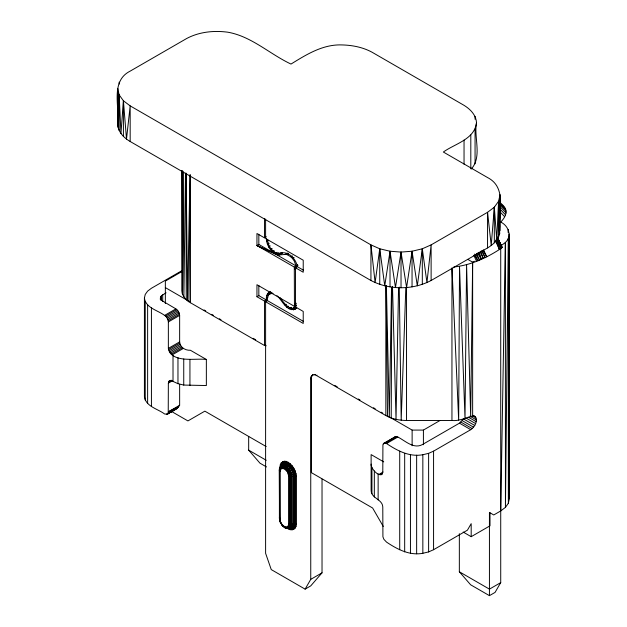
<?xml version="1.0" encoding="UTF-8"?>
<svg xmlns="http://www.w3.org/2000/svg" width="627" height="627" viewBox="0 0 627 627"><rect width="100%" height="100%" fill="white"/><g stroke="black" fill="none" stroke-linecap="round" stroke-linejoin="round"><path stroke-width="0.94" d="M160.645 299.745L160.645 296.837L161.445 295.725L166.092 292.817M383.724 461.88L371.121 454.599L371.121 490.142C370.863 498.449 382.494 499.021 382.783 506.945L382.917 536.79L383.889 539.306L386.545 542.112C397.204 549.252 409.564 555.828 422.841 553.288L422.841 454.724L428.617 453.345L433.57 451.15L470.759 429.675C474.694 427.073 478.064 421.234 475.368 416.736L474.161 415.999C466.809 417.104 459.779 421.281 451.949 420.505L406.539 420.505C399.415 420.364 392.11 419.11 385.848 415.56L316.392 375.455C313.876 373.512 310.318 375.565 310.749 378.716L310.749 579.364L305.106 589.137L271.248 569.59L265.605 553.296L265.605 301.728L267.486 300.639L303.429 321.392M422.841 553.288L428.617 551.909L428.617 453.345M428.617 551.909L433.57 549.714L433.57 451.15M182.825 171.069L182.418 293.914C183.876 297.778 186.956 300.772 190.498 302.77L264.476 345.485L265.041 345.156L266.169 345.806M391.217 418.005L391.804 287.299M476.512 122.712C474.623 139.382 454.834 143.732 443.352 152.032L487.555 177.551C508.646 188.296 497.156 215.516 499.656 233.753C498.073 240.07 492.979 244.726 487.555 247.924L431.125 280.496C412.738 290.168 389.328 290.168 370.933 280.496L130.173 141.498C123.872 137.854 117.845 131.85 117.711 124.122C119.781 106.715 110.117 81.149 130.173 71.125L186.603 38.545C199.135 31.852 213.776 30.347 227.711 32.189C251.458 36.28 269.72 54.094 290.999 64.064C306.462 54.518 322.858 44.243 341.778 44.925C352.202 45.16 362.625 47.166 371.874 52.119L464.043 105.336C470.313 109.208 476.05 114.953 476.512 122.712C473.651 137.564 482.39 156.397 471.339 169.008M188.946 301.806L190.24 174.792M500.025 230.548L500.025 194.926L498.567 201.283L496.78 239.945L494.319 207.208L498.567 201.283L499.656 233.753L500.025 194.926M185.49 173.17L183.883 296.9L183.108 172.057M391.53 287.331L389.32 417.268L386.373 285.591M489.734 512.635L493.762 514.963L500.722 510.942L505.37 242.469C512.431 236.246 508.426 225.602 500.722 222.076L499.108 223.008M190.005 174.784L187.536 300.772L186.148 173.17M398.553 287.965L396.029 419.377L392.486 286.374M117.711 124.122L118.182 117.037M119.161 82.145L119.263 84.057M500.722 222.076C507.462 215.163 508.466 208.368 499.594 202.552M119.161 94.857L118.072 127.328L117.711 88.501L119.161 94.857L120.948 133.527L123.409 100.79L119.161 94.857L119.161 130.479M405.826 287.605L401.194 420.223L399.266 287.103M266.357 236.771L264.476 237.852L256.952 233.51L256.952 245.525L294.298 267.086L294.447 305.608L294.298 306.282L256.952 284.713L256.952 296.728L264.476 301.078L266.357 299.988C266.083 296.783 266.788 292.276 270.684 291.806L267.517 293.64M494.319 207.208L491.223 245.502L487.555 212.302L494.319 207.208L494.319 242.829M284.415 468.808L281.351 468.502L280.089 471.308L280.089 519.085C279.133 523.545 287.581 531.21 288.741 524.086L288.741 476.301L287.472 472.037L284.415 468.808C284.305 465.869 288.279 465.234 288.177 462.295C284.572 459.513 279.477 462.452 280.089 466.966L280.512 467.28C282.597 453.893 297.065 468.8 295.709 476.058L295.709 523.843C296.281 528.083 291.492 530.842 288.106 528.232L288.177 528.757C291.774 531.539 296.869 528.592 296.265 524.086L296.265 476.301C295.991 470.712 292.88 465.32 288.177 462.295M181.854 270.684L151.428 288.255L147.627 291.116L145.229 294.447L144.414 298.029L144.414 396.593C145.683 406.562 157.816 408.835 164.595 413.969L167.252 414.228L168.232 412.848L168.357 383.144L169.462 380.714L171.147 380.558L177.966 383.685L183.742 385.064L206.354 385.534L206.354 359.475L190.396 350.258C185.427 350.618 179.8 347.256 179.643 341.88L179.643 315.405L179.142 312.944L177.762 310.553L175.881 308.884L161.445 300.333L160.379 298.029L160.645 296.837M280.857 466.982C283.655 456.205 296.446 468.925 295.066 475.901L295.066 523.686C295.348 526.602 292.848 529.635 289.768 528.6L289.368 528.279C292.284 529.259 294.643 526.39 294.384 523.631L294.384 475.854C295.341 469.388 284.446 457.459 280.724 467.068M383.269 526.445L372.626 508.011L311.313 472.609L311.313 378.387L311.501 376.811L312.959 374.734L312.395 375.064M431.125 280.496L431.125 244.883L426.94 282.62L422.308 248.786L417.316 285.826L412.049 251.239L422.308 248.786L431.125 244.883L487.555 212.302L487.555 247.924M370.933 280.496L370.933 244.883L379.75 248.786L375.118 282.62L370.933 244.883L130.173 105.877L123.409 100.79L123.409 136.404M282.252 524.666L282.032 525.191L282.738 525.152L284.219 526.719L283.302 526.531L283.294 525.763M379.75 248.786L384.743 285.826L390.018 251.239L395.472 287.487L401.029 252.078L412.049 251.239L406.586 287.487L401.029 252.078L390.018 251.239L379.75 248.786L379.75 284.407M280.089 519.085L279.399 518.404L279.399 470.618C278.231 466.762 284.258 465.328 282.456 461.723M284.415 526.586L284.666 527.526C287.707 529.987 293.491 528.381 293.052 523.843L293.052 476.058C294.141 469.059 282.675 459.035 279.501 468.643M280.23 520.465L279.501 519.807L279.736 517.886M285.528 469.623L290.27 463.823M272.04 292.386C268.419 293.483 266.969 297.143 267.486 300.639M474.749 425.467L463.463 418.946L459.473 423.162L422.284 444.629C413.467 449.293 405.081 440.648 397.832 437.027L395.175 436.768L383.889 443.281L382.917 444.668L382.783 472.194C380.542 479.498 370.455 468.573 371.121 464.082M394.203 438.155L395.175 436.768M500.722 247.924L500.722 582.616L495.079 592.39L489.436 595.65L470.626 584.787L459.34 571.761L459.34 533.679M294.541 268.756L297.629 264.688M281.351 465.681C286.845 460.124 293.953 470.352 293.695 475.901L293.695 523.686C294.032 526.758 291.484 528.342 288.875 528.702L286.429 528.42M280.669 521.923L280.104 521.852L280.488 521.256M179.643 405.277L176.971 408.514L167.252 414.228L177.864 407.691L168.232 412.848L178.773 406.609L168.357 411.798L179.643 405.277L179.643 384.273M286.578 470.728L292.221 465.877M322.027 479.114L322.027 572.843L310.749 585.877L305.106 589.137M453.846 266.984C470.132 265.26 485.666 258.395 499.406 249.507L502.055 247.532L497.368 237.1M294.447 267.933L297.754 265.111M271.836 248.457L270.543 249.765L274.759 253.637L296.179 266.005L297.943 265.464M272.134 248.895L270.543 249.765L268.803 247.171L270.159 245.815M296.524 307.865L295.176 309.229C286.421 311.901 282.299 300.208 276.954 295.693M273.936 250.612L272.573 251.968L274.171 251.098M268.795 243.088L267.47 244.358L268.803 247.171M294.298 267.086L296.179 266.005L294.22 261.004L292.668 258.732L294.047 257.407M276.107 252.375L274.759 253.637L256.952 245.525L258.833 244.436L274.759 253.637L277.173 252.313M280.198 466.849L284.007 463.855L284.133 461.206M268.042 240.251L266.64 241.497L267.47 244.358L269.046 243.464M278.662 252.822L276.507 254.499L256.952 245.525M500.722 510.942L505.44 507.376L508.364 503.222L509.289 498.763L509.289 234.02L508.364 503.222L508.293 238.393L505.44 507.376L505.37 242.469L500.722 245.964M293.428 307.841L294.949 306.721M281.123 252.861L277.965 254.891L276.507 254.499L279.046 253.198M296.156 303.852L294.541 304.894L296.179 305.192C291.774 314.495 282.55 301.101 279.916 297.527M173.554 409.995L175.09 409.627L166.476 414.471L171.978 410.991M295.795 306.94L294.228 307.935L295.795 307.026M166.476 414.471L174.22 409.901M291.336 307.371L289 308.743L291.673 307.7M295.92 306.948L291.273 309.675L296.524 307.254M288.287 306.188L286.719 307.097L288.506 306.509M296.751 307.873L293.381 309.84L295.936 308.468M275.018 253.786L276.585 252.885M181.924 271.515L165.348 281.084L165.348 303.578M144.414 298.029C145.683 307.998 157.816 310.271 164.595 315.405L175.881 308.884M164.595 315.405L165.567 316.11L176.853 309.597M165.567 316.11L166.476 317.074L177.762 310.553M166.476 317.074L167.252 318.21L178.538 311.697M282.111 252.822L277.965 254.891L279.336 254.938L282.471 253.128M206.354 359.475C196 357.939 171.68 363.723 168.357 348.393L168.357 321.917L167.856 319.457L179.142 312.944M168.232 320.718L179.518 314.205M168.357 321.917L179.643 315.405M279.336 254.938L285.167 254.421L287.519 253.065M285.167 254.421L286.97 254.601L288.538 253.692M265.605 301.728L303.225 323.446L303.225 311.431L295.466 306.956L295.466 267.76L297.347 266.671L303.554 270.261M294.572 269.547L296.179 268.615M256.952 296.728L258.833 295.646L266.357 299.988M168.357 348.393L179.643 341.88M168.483 349.592L179.769 343.079M168.859 350.861L180.145 344.341M266.647 295.544L271.35 292.833M268.489 294.855L270.84 293.499M169.462 352.1L180.748 345.587M170.238 353.244L181.524 346.731M266.357 297.966L267.925 297.057M171.147 354.2L182.433 347.687M172.119 354.913L183.405 348.393M294.572 304.134L296.179 303.202M294.298 306.282L296.179 305.192L294.447 305.608M292.668 308.406L295.019 307.05M168.859 381.263L170.473 380.338M168.483 382.094L171.712 380.236M168.357 383.144L172.386 380.816M474.294 261.224L472.64 262.18L470.673 416.594L466.582 264.86L465.015 418.726L459.52 266.553L458.666 420.059L451.996 268.097M311.501 375.894L312.066 375.565M310.937 377.14L311.501 376.811M314.926 374.836L315.491 374.507M310.749 378.716L311.313 378.387M316.392 375.455L316.956 375.134M287.472 472.037L293.891 468.33M383.293 443.838L395.95 436.525M383.889 443.281L385.574 443.132L396.86 436.619M385.574 443.132L386.545 443.548L397.832 437.027M387.839 416.054L412.127 430.083L423.413 430.083L439.997 420.505M283.498 526.735L280.943 523.592L281.351 523.349M379.022 474.365L383.058 472.037M380.001 474.78L382.415 473.385M380.902 474.874L382.517 473.941M310.749 579.364L322.027 572.843M433.57 549.714L467.428 530.168L471.19 523.647L471.19 536.681L463.165 532.049M471.19 536.681L490 525.818L490 512.792M500.722 582.616L489.436 589.137L459.34 571.761M286.97 254.601L290.857 256.827L292.425 255.926M268.207 240.603L266.64 241.497L266.357 238.793M167.856 413.679L176.971 408.514M282.032 525.191C283.584 526.774 285.975 529.486 288.404 528.153M269.688 293.742L273.058 293.444M286.578 527.158L287.793 528.561L288.961 528.193L289.862 527.362L290.622 524.533L290.622 476.755C290.677 471.943 285.238 463.525 280.065 467.389L280.669 469.145M289.917 528.302L292.401 528.012L293.891 529.321M284.603 304.863L286.367 304.361M295.176 471.002L288.161 473.471M284.666 527.526L287.393 528.553M386.545 443.548C397.204 450.688 409.564 457.263 422.841 454.724M501.451 247.203L502 247.257L497.399 237.907M295.983 473.722L288.592 474.921M290.466 528.279L292.221 529.839M287.793 528.561L290.152 528.302L292.825 526.915L295.176 528.13M296.265 476.301C293.765 474.741 291.234 477.86 288.741 476.301M296.265 524.086C293.765 522.526 291.234 525.645 288.741 524.086M467.805 259.382L472.64 262.18L472.64 415.928M295.466 267.76L303.225 272.236L303.225 260.221L265.605 238.503L265.605 219.035M472.946 415.34L475.368 416.736M472.107 415.756L476.136 418.084M469.952 416.179L476.402 419.902M468.15 417.049L476.214 421.705M465.971 418.013L475.65 423.601M462.295 420.662L473.581 427.175M460.931 422.096L472.217 428.609M459.473 423.162L470.759 429.675M165.348 287.605L189.652 301.634M204.049 309.95L205.742 310.929M211.675 314.346L213.368 315.326M219.301 318.751L220.994 319.731M253.183 338.314L255.722 339.779M334.677 385.362L337.208 386.82M358.299 399.007L359.992 399.979M373.488 407.769L375.181 408.749M381.091 412.158L382.776 413.13M266.169 446.549L204.849 411.147L187.92 420.921L171.202 411.265M248.676 436.447L248.676 450.131L266.232 460.265M266.499 466.943L259.962 463.165L248.676 450.131M295.983 526.343C293.781 524.101 290.795 527.534 288.592 525.293M283.232 526.202C285.175 528.686 289.721 527.965 289.29 524.329L289.29 476.544C290.356 471.59 280.951 463.063 279.666 470.987L279.83 520.3M285.356 527.918L282.072 524.971M280.089 471.308L279.305 470.219L279.869 467.734L279.305 470.219L279.579 520.081M504.845 207.999L499.601 202.85M288.161 526.249L289.862 527.362L291.124 527.401L291.947 524.329L291.947 476.544C291.633 471.504 288.193 465.547 282.738 465.085L282.032 466.872L282.252 468.228M499.178 202.623L505.746 209.426M506.193 211.127L499.617 204.324L499.57 206.173L506.138 212.976M499.68 208.728L505.589 214.857M499.343 211.189L504.594 216.636M290.857 256.827L292.668 258.732M280.363 464.701L280.998 466.645L281.774 464.67L281.17 462.922M280.23 470.101L279.579 469.145C283.138 462.93 290.497 471.982 289.933 476.7L289.933 524.486C290.136 526.633 288.295 528.867 286.03 528.099L285.528 527.056M287.472 526.884L289.564 528.334L290.513 527.456L291.304 524.486L291.304 476.7C291.069 471.692 286.907 464.505 281.139 465.971L281.351 468.502M282.377 525.277L280.308 521.923L279.399 517.604L279.399 518.404M289.768 528.6L290.27 529.643M477.476 253.026L481.411 259.453L479.153 252.234M476.183 254.523L479.569 260.205L476.496 253.426M474.623 255.048L477.899 260.808L474.811 254.029M483.017 250.204L486.748 256.811L483.605 249.922M481.622 250.808L485.133 257.697L482.257 250.612M496.882 238.526L501.608 248.026L497.423 238.174M496.161 239.287L500.707 248.7L496.89 239.326M280.198 521.507L281.139 523.474M280.065 521.703L280.943 523.592M167.252 318.21L167.856 319.457M497.564 238.017L502.055 247.532L497.383 237.186M480.11 251.803L483.315 258.59L480.768 251.223M497.407 237.39L502.055 247.532M497.595 238.738L501.067 246.356M495.471 240.893L499.406 249.507L496.145 240.407M473.808 255.291L476.52 261.216M478.354 252.665L481.411 259.453M497.391 238.519L501.608 248.026M279.501 519.807L280.104 521.852M297.347 266.671C295.858 258.261 287.879 250.165 278.772 253.488C272.079 252.924 267.87 245.619 267.486 239.443M508.834 496.984L509.289 498.763L508.81 369.585M286.084 461.401C286.923 464.435 282.448 465.305 283.294 468.33M123.409 100.79L126.505 139.076L130.173 105.877L130.173 141.498M499.413 218.611L499.656 227.335M386.107 285.614L387.525 416.453M117.711 88.501L118.072 120.917M185.921 173.318L186.266 299.675M182.034 170.693L182.418 293.914L181.924 290.826L181.924 170.662M498.567 201.283L498.567 236.904M489.436 512.902L489.436 595.65M475.062 116.348L475.062 119.248M475.062 129.068L475.062 163.819M470.806 134.993L470.806 168.781M464.043 140.087L464.043 164.219M451.949 268.105L451.949 420.505M423.413 430.083L423.413 444.747M422.308 248.786L422.308 284.407M416.642 455.194L416.642 553.759M412.127 430.083L412.127 445.726M412.049 251.239L412.049 286.86M410.45 454.724L410.45 553.288M406.539 287.644L406.539 420.505M404.674 453.345L404.674 551.909M401.029 252.078L401.029 287.699M399.712 451.15L399.712 549.714M390.018 251.239L390.018 286.86M385.848 285.622L385.848 415.56M378.136 473.855L378.136 499.915M374.327 470.987L374.327 497.054M371.936 467.656L371.936 493.723M264.476 218.384L264.476 237.852M264.476 301.078L264.476 345.485M258.833 234.271L258.833 244.436M258.833 285.481L258.833 295.646M190.498 175.772L190.498 302.77M189.934 359.475L189.934 385.534M183.742 359.005L183.742 385.064M177.966 357.625L177.966 383.685M173.013 355.423L173.013 381.49M162.714 294.768L162.714 301.571M161.445 295.725L161.445 300.584M160.379 298.029L160.379 299.972M151.428 307.802L151.428 406.367M147.627 304.941L147.627 403.506M145.229 301.603L145.229 400.167M508.293 229.647L508.293 232.578L508.293 229.647"/></g></svg>
